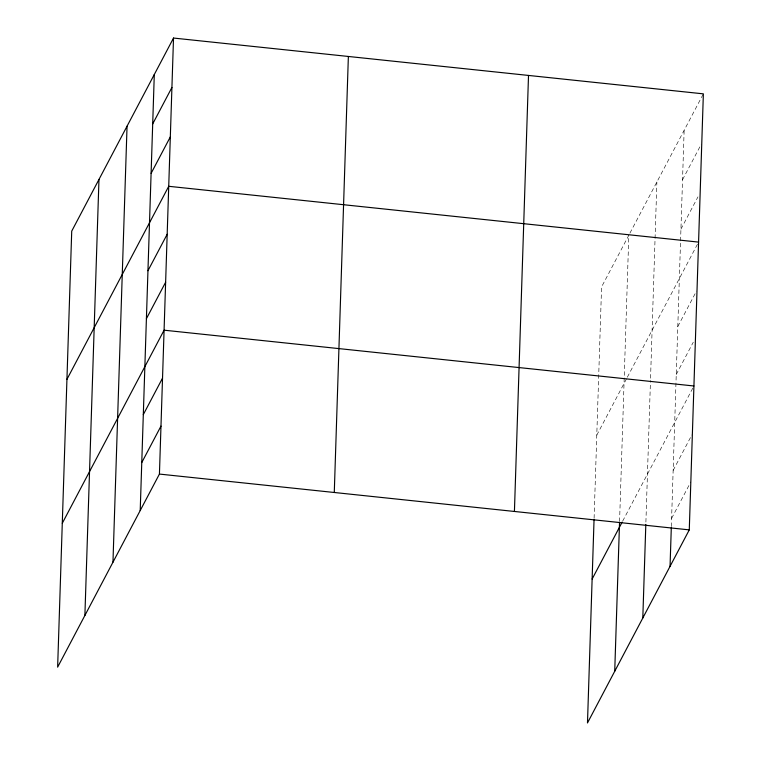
<?xml version="1.0" encoding="UTF-8"?>
<svg xmlns="http://www.w3.org/2000/svg" width="761" height="761" viewBox="0 0 761 761"><rect width="100%" height="100%" fill="white"/><g stroke="black" fill="none" stroke-linecap="round" stroke-linejoin="round"><path stroke-width="0.57" stroke-dasharray="3.81 2.85" d="M594.094 518.231L601.571 286.926L628.814 235.244L624.258 376.429M619.568 521.532L624.22 377.608M645.899 522.094L650.474 380.548M650.55 378.207L656.886 181.993M671.335 526.564L680.524 242.084M680.562 240.914L684.139 130.312M629.918 233.151L703.364 93.85M682.541 179.729L701.214 144.305M680.943 229.147L697.97 196.852M596.776 435.168L626.779 378.274M627.33 377.228L698.569 242.103M677.804 326.526L696.477 291.102M676.253 374.488L693.281 342.193M622.679 521.114L693.376 387.026M673.152 470.412L691.825 434.997M671.602 518.374L690.826 481.913"/><path stroke-width="1.14" d="M84.89 615.468L98.968 179.444M112.961 562.217L127.049 126.193M140.214 510.536L154.293 74.511M173.518 38.05L71.724 231.125L57.636 667.15L159.429 474.074L173.518 38.05L703.364 93.85L689.276 529.875L587.482 722.95L594.056 519.402M334.279 492.491L348.367 56.466M514.426 511.459L528.514 75.434M614.726 671.269L619.53 522.702M642.807 618.018L645.823 524.434M670.051 566.336L671.297 527.734M152.695 123.929L171.919 87.467M151.106 173.346L170.331 136.885M66.93 379.368L168.733 186.302L698.569 242.103M147.957 270.726L167.182 234.264M146.407 318.688L165.632 282.226M62.288 523.264L164.081 330.188L693.927 385.989M143.306 414.612L162.531 378.15M141.755 462.574L160.98 426.112M592.125 579.064L622.127 522.16M159.429 474.074L689.276 529.875"/></g></svg>
